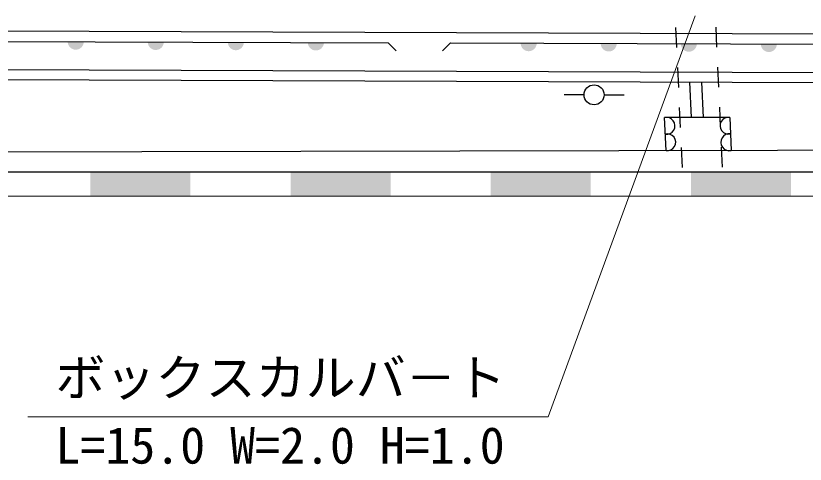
# Model space of a CAD drawing. Units: millimetres, scale not verified. Extents: x 40000 to 680000, y 20000 to 380000.
# Drawn here: x 231100 to 270541, y 269999 to 292430 of the extents above; entities that cross this region are included whole.
import ezdxf
from ezdxf.enums import TextEntityAlignment as Align

# ---------------------------------------------------------------- set-up
doc = ezdxf.new("R2010")
doc.units = ezdxf.units.MM
doc.header["$LTSCALE"] = 1000
doc.layers.add('S-BGD', color=7, linetype='Continuous', lineweight=25)
doc.layers.add('S-STR-HTXT', color=7, linetype='Continuous', lineweight=13)
doc.styles.add('ＭＳ ゴシック', font='')
doc.styles.get('ＭＳ ゴシック').set_extended_font_data('MS Gothic')

msp = doc.modelspace()

# ---------------------------------------------------------------- hatches: boundary and pattern name
at = {"layer": 'S-BGD'}
for points in [[(233694, 291136), (233694, 291122), (233694, 291115), (233695, 291108), (233695, 291101), (233696, 291094), (233697, 291087), (233698, 291080), (233699, 291073), (233700, 291067), (233701, 291060), (233702, 291053), (233704, 291046), (233706, 291039), (233707, 291032), (233709, 291026), (233711, 291019), (233713, 291012), (233715, 291006), (233718, 290999), (233720, 290993), (233723, 290986), (233725, 290980), (233728, 290973), (233731, 290967), (233734, 290961), (233737, 290954), (233740, 290948), (233743, 290942), (233747, 290936), (233750, 290930), (233754, 290924), (233758, 290918), (233762, 290912), (233766, 290906), (233770, 290901), (233774, 290895), (233778, 290889), (233782, 290884), (233787, 290879), (233791, 290873), (233796, 290868), (233801, 290863), (233805, 290858), (233810, 290853), (233815, 290848), (233820, 290843), (233825, 290838), (233831, 290834), (233836, 290829), (233841, 290825), (233847, 290820), (233852, 290816), (233858, 290812), (233863, 290808), (233869, 290804), (233875, 290800), (233881, 290796), (233887, 290793), (233893, 290789), (233899, 290786), (233905, 290782), (233911, 290779), (233917, 290776), (233924, 290773), (233930, 290770), (233936, 290767), (233943, 290764), (233949, 290762), (233956, 290759), (233962, 290757), (233969, 290755), (233976, 290753), (233982, 290751), (233989, 290749), (233996, 290747), (234003, 290745), (234009, 290744), (234016, 290742), (234023, 290741), (234030, 290740), (234037, 290739), (234044, 290738), (234051, 290737), (234058, 290736), (234065, 290736), (234072, 290735), (234079, 290735), (234086, 290735), (234093, 290735), (234100, 290735), (234107, 290735), (234114, 290735), (234121, 290736), (234127, 290736), (234134, 290737), (234141, 290738), (234148, 290738), (234155, 290739), (234162, 290741), (234169, 290742), (234176, 290743), (234183, 290745), (234189, 290746), (234196, 290748), (234203, 290750), (234210, 290752), (234216, 290754), (234223, 290756), (234230, 290758), (234236, 290761), (234243, 290763), (234249, 290766), (234255, 290769), (234262, 290772), (234268, 290775), (234274, 290778), (234281, 290781), (234287, 290784), (234293, 290788), (234299, 290791), (234305, 290795), (234311, 290798), (234317, 290802), (234322, 290806), (234328, 290810), (234334, 290814), (234339, 290819), (234345, 290823), (234350, 290827), (234355, 290832), (234361, 290837), (234366, 290841), (234371, 290846), (234376, 290851), (234381, 290856), (234386, 290861), (234390, 290866), (234395, 290871), (234400, 290877), (234404, 290882), (234408, 290887), (234413, 290893), (234417, 290898), (234421, 290904), (234425, 290910), (234429, 290916), (234432, 290922), (234436, 290928), (234440, 290934), (234443, 290940), (234447, 290946), (234450, 290952), (234453, 290958), (234456, 290964), (234459, 290971), (234462, 290977), (234464, 290984), (234467, 290990), (234469, 290997), (234472, 291003), (234474, 291010), (234476, 291016), (234478, 291023), (234480, 291030), (234482, 291037), (234483, 291043), (234485, 291050), (234486, 291057), (234488, 291064), (234489, 291071), (234490, 291078), (234491, 291085), (234492, 291092), (234492, 291098), (234493, 291105), (234493, 291112), (234494, 291119), (234494, 291126), (234494, 291133)], [(237694, 291123), (237694, 291109), (237694, 291102), (237695, 291095), (237695, 291088), (237696, 291081), (237697, 291074), (237698, 291067), (237699, 291060), (237700, 291053), (237701, 291046), (237702, 291039), (237704, 291033), (237706, 291026), (237707, 291019), (237709, 291012), (237711, 291006), (237713, 290999), (237715, 290992), (237718, 290986), (237720, 290979), (237723, 290973), (237725, 290966), (237728, 290960), (237731, 290953), (237734, 290947), (237737, 290941), (237740, 290935), (237743, 290928), (237747, 290922), (237750, 290916), (237754, 290910), (237758, 290904), (237762, 290899), (237766, 290893), (237770, 290887), (237774, 290882), (237778, 290876), (237782, 290871), (237787, 290865), (237791, 290860), (237796, 290855), (237800, 290849), (237805, 290844), (237810, 290839), (237815, 290834), (237820, 290830), (237825, 290825), (237831, 290820), (237836, 290816), (237841, 290811), (237847, 290807), (237852, 290803), (237858, 290798), (237863, 290794), (237869, 290790), (237875, 290786), (237881, 290783), (237887, 290779), (237893, 290775), (237899, 290772), (237905, 290769), (237911, 290765), (237917, 290762), (237924, 290759), (237930, 290756), (237936, 290754), (237943, 290751), (237949, 290748), (237956, 290746), (237962, 290743), (237969, 290741), (237976, 290739), (237982, 290737), (237989, 290735), (237996, 290733), (238003, 290732), (238009, 290730), (238016, 290729), (238023, 290728), (238030, 290726), (238037, 290725), (238044, 290724), (238051, 290724), (238058, 290723), (238065, 290722), (238072, 290722), (238079, 290721), (238086, 290721), (238093, 290721), (238100, 290721), (238107, 290721), (238114, 290722), (238121, 290722), (238127, 290723), (238134, 290723), (238141, 290724), (238148, 290725), (238155, 290726), (238162, 290727), (238169, 290728), (238176, 290730), (238183, 290731), (238189, 290733), (238196, 290734), (238203, 290736), (238210, 290738), (238216, 290740), (238223, 290743), (238229, 290745), (238236, 290747), (238243, 290750), (238249, 290752), (238255, 290755), (238262, 290758), (238268, 290761), (238274, 290764), (238281, 290767), (238287, 290771), (238293, 290774), (238299, 290778), (238305, 290781), (238311, 290785), (238317, 290789), (238322, 290793), (238328, 290797), (238334, 290801), (238339, 290805), (238345, 290809), (238350, 290814), (238355, 290818), (238361, 290823), (238366, 290828), (238371, 290833), (238376, 290837), (238381, 290842), (238386, 290847), (238390, 290853), (238395, 290858), (238399, 290863), (238404, 290868), (238408, 290874), (238413, 290879), (238417, 290885), (238421, 290891), (238425, 290896), (238429, 290902), (238432, 290908), (238436, 290914), (238440, 290920), (238443, 290926), (238446, 290932), (238450, 290938), (238453, 290945), (238456, 290951), (238459, 290957), (238462, 290964), (238464, 290970), (238467, 290977), (238469, 290983), (238472, 290990), (238474, 290996), (238476, 291003), (238478, 291010), (238480, 291016), (238482, 291023), (238483, 291030), (238485, 291037), (238486, 291044), (238488, 291050), (238489, 291057), (238490, 291064), (238491, 291071), (238492, 291078), (238492, 291085), (238493, 291092), (238493, 291099), (238494, 291106), (238494, 291113), (238494, 291120)], [(241694, 291109), (241694, 291095), (241694, 291088), (241695, 291081), (241695, 291074), (241696, 291067), (241697, 291060), (241698, 291053), (241699, 291046), (241700, 291040), (241701, 291033), (241702, 291026), (241704, 291019), (241705, 291012), (241707, 291005), (241709, 290999), (241711, 290992), (241713, 290985), (241715, 290979), (241718, 290972), (241720, 290966), (241723, 290959), (241725, 290953), (241728, 290946), (241731, 290940), (241734, 290934), (241737, 290927), (241740, 290921), (241743, 290915), (241747, 290909), (241750, 290903), (241754, 290897), (241758, 290891), (241762, 290885), (241765, 290879), (241770, 290874), (241774, 290868), (241778, 290862), (241782, 290857), (241787, 290852), (241791, 290846), (241796, 290841), (241800, 290836), (241805, 290831), (241810, 290826), (241815, 290821), (241820, 290816), (241825, 290811), (241830, 290807), (241836, 290802), (241841, 290798), (241847, 290793), (241852, 290789), (241858, 290785), (241863, 290781), (241869, 290777), (241875, 290773), (241881, 290769), (241887, 290766), (241893, 290762), (241899, 290758), (241905, 290755), (241911, 290752), (241917, 290749), (241924, 290746), (241930, 290743), (241936, 290740), (241943, 290737), (241949, 290735), (241956, 290732), (241962, 290730), (241969, 290728), (241976, 290726), (241982, 290724), (241989, 290722), (241996, 290720), (242003, 290718), (242009, 290717), (242016, 290715), (242023, 290714), (242030, 290713), (242037, 290712), (242044, 290711), (242051, 290710), (242058, 290709), (242065, 290709), (242072, 290708), (242079, 290708), (242086, 290708), (242093, 290708), (242100, 290708), (242107, 290708), (242114, 290708), (242120, 290709), (242127, 290709), (242134, 290710), (242141, 290711), (242148, 290711), (242155, 290712), (242162, 290714), (242169, 290715), (242176, 290716), (242183, 290718), (242189, 290719), (242196, 290721), (242203, 290723), (242210, 290725), (242216, 290727), (242223, 290729), (242229, 290731), (242236, 290734), (242243, 290736), (242249, 290739), (242255, 290742), (242262, 290745), (242268, 290748), (242274, 290751), (242281, 290754), (242287, 290757), (242293, 290761), (242299, 290764), (242305, 290768), (242311, 290771), (242316, 290775), (242322, 290779), (242328, 290783), (242334, 290787), (242339, 290792), (242345, 290796), (242350, 290800), (242355, 290805), (242361, 290810), (242366, 290814), (242371, 290819), (242376, 290824), (242381, 290829), (242386, 290834), (242390, 290839), (242395, 290844), (242399, 290850), (242404, 290855), (242408, 290860), (242413, 290866), (242417, 290871), (242421, 290877), (242425, 290883), (242429, 290889), (242432, 290895), (242436, 290901), (242440, 290907), (242443, 290913), (242446, 290919), (242450, 290925), (242453, 290931), (242456, 290937), (242459, 290944), (242462, 290950), (242464, 290957), (242467, 290963), (242469, 290970), (242472, 290976), (242474, 290983), (242476, 290989), (242478, 290996), (242480, 291003), (242482, 291010), (242483, 291016), (242485, 291023), (242486, 291030), (242488, 291037), (242489, 291044), (242490, 291051), (242491, 291058), (242492, 291065), (242492, 291071), (242493, 291078), (242493, 291085), (242494, 291092), (242494, 291099), (242494, 291106)], [(245694, 291096), (245694, 291082), (245694, 291075), (245695, 291068), (245695, 291061), (245696, 291054), (245697, 291047), (245698, 291040), (245699, 291033), (245700, 291026), (245701, 291019), (245702, 291012), (245704, 291006), (245705, 290999), (245707, 290992), (245709, 290985), (245711, 290979), (245713, 290972), (245715, 290965), (245718, 290959), (245720, 290952), (245723, 290946), (245725, 290939), (245728, 290933), (245731, 290926), (245734, 290920), (245737, 290914), (245740, 290908), (245743, 290901), (245747, 290895), (245750, 290889), (245754, 290883), (245758, 290877), (245762, 290872), (245765, 290866), (245770, 290860), (245774, 290855), (245778, 290849), (245782, 290844), (245787, 290838), (245791, 290833), (245796, 290828), (245800, 290822), (245805, 290817), (245810, 290812), (245815, 290807), (245820, 290803), (245825, 290798), (245830, 290793), (245836, 290789), (245841, 290784), (245847, 290780), (245852, 290776), (245858, 290771), (245863, 290767), (245869, 290763), (245875, 290759), (245881, 290756), (245887, 290752), (245893, 290748), (245899, 290745), (245905, 290742), (245911, 290738), (245917, 290735), (245924, 290732), (245930, 290729), (245936, 290727), (245943, 290724), (245949, 290721), (245956, 290719), (245962, 290716), (245969, 290714), (245976, 290712), (245982, 290710), (245989, 290708), (245996, 290706), (246003, 290705), (246009, 290703), (246016, 290702), (246023, 290700), (246030, 290699), (246037, 290698), (246044, 290697), (246051, 290697), (246058, 290696), (246065, 290695), (246072, 290695), (246079, 290694), (246086, 290694), (246093, 290694), (246100, 290694), (246107, 290694), (246113, 290695), (246120, 290695), (246127, 290696), (246134, 290696), (246141, 290697), (246148, 290698), (246155, 290699), (246162, 290700), (246169, 290701), (246176, 290703), (246183, 290704), (246189, 290706), (246196, 290707), (246203, 290709), (246210, 290711), (246216, 290713), (246223, 290716), (246229, 290718), (246236, 290720), (246242, 290723), (246249, 290725), (246255, 290728), (246262, 290731), (246268, 290734), (246274, 290737), (246280, 290740), (246287, 290744), (246293, 290747), (246299, 290751), (246305, 290754), (246311, 290758), (246316, 290762), (246322, 290766), (246328, 290770), (246334, 290774), (246339, 290778), (246345, 290782), (246350, 290787), (246355, 290791), (246361, 290796), (246366, 290801), (246371, 290806), (246376, 290810), (246381, 290815), (246386, 290820), (246390, 290826), (246395, 290831), (246399, 290836), (246404, 290841), (246408, 290847), (246413, 290852), (246417, 290858), (246421, 290864), (246425, 290869), (246429, 290875), (246432, 290881), (246436, 290887), (246440, 290893), (246443, 290899), (246446, 290905), (246450, 290911), (246453, 290918), (246456, 290924), (246459, 290930), (246462, 290937), (246464, 290943), (246467, 290950), (246469, 290956), (246472, 290963), (246474, 290969), (246476, 290976), (246478, 290983), (246480, 290989), (246482, 290996), (246483, 291003), (246485, 291010), (246486, 291017), (246488, 291023), (246489, 291030), (246490, 291037), (246491, 291044), (246492, 291051), (246492, 291058), (246493, 291065), (246493, 291072), (246494, 291079), (246494, 291086), (246494, 291093)], [(256325, 291060), (256325, 291046), (256325, 291039), (256326, 291032), (256326, 291025), (256327, 291018), (256328, 291011), (256328, 291004), (256329, 290997), (256331, 290990), (256332, 290983), (256333, 290976), (256335, 290970), (256336, 290963), (256338, 290956), (256340, 290949), (256342, 290943), (256344, 290936), (256346, 290929), (256348, 290923), (256351, 290916), (256353, 290910), (256356, 290903), (256359, 290897), (256362, 290890), (256365, 290884), (256368, 290878), (256371, 290872), (256374, 290866), (256378, 290859), (256381, 290853), (256385, 290847), (256389, 290842), (256392, 290836), (256396, 290830), (256400, 290824), (256404, 290819), (256409, 290813), (256413, 290808), (256417, 290802), (256422, 290797), (256427, 290792), (256431, 290786), (256436, 290781), (256441, 290776), (256446, 290771), (256451, 290767), (256456, 290762), (256461, 290757), (256467, 290753), (256472, 290748), (256477, 290744), (256483, 290740), (256489, 290735), (256494, 290731), (256500, 290727), (256506, 290724), (256512, 290720), (256518, 290716), (256524, 290713), (256530, 290709), (256536, 290706), (256542, 290703), (256548, 290699), (256554, 290696), (256561, 290693), (256567, 290691), (256574, 290688), (256580, 290685), (256587, 290683), (256593, 290681), (256600, 290678), (256606, 290676), (256613, 290674), (256620, 290672), (256627, 290671), (256633, 290669), (256640, 290667), (256647, 290666), (256654, 290665), (256661, 290663), (256668, 290662), (256675, 290661), (256682, 290661), (256689, 290660), (256695, 290659), (256702, 290659), (256709, 290659), (256716, 290658), (256723, 290658), (256730, 290658), (256737, 290658), (256744, 290659), (256751, 290659), (256758, 290660), (256765, 290660), (256772, 290661), (256779, 290662), (256786, 290663), (256793, 290664), (256800, 290665), (256807, 290667), (256813, 290668), (256820, 290670), (256827, 290672), (256834, 290673), (256840, 290675), (256847, 290677), (256854, 290680), (256860, 290682), (256867, 290684), (256873, 290687), (256880, 290690), (256886, 290692), (256893, 290695), (256899, 290698), (256905, 290701), (256911, 290704), (256917, 290708), (256924, 290711), (256930, 290715), (256936, 290718), (256941, 290722), (256947, 290726), (256953, 290730), (256959, 290734), (256964, 290738), (256970, 290742), (256975, 290747), (256981, 290751), (256986, 290756), (256991, 290760), (256997, 290765), (257002, 290770), (257007, 290774), (257012, 290779), (257016, 290785), (257021, 290790), (257026, 290795), (257030, 290800), (257035, 290806), (257039, 290811), (257043, 290816), (257048, 290822), (257052, 290828), (257056, 290833), (257059, 290839), (257063, 290845), (257067, 290851), (257070, 290857), (257074, 290863), (257077, 290869), (257081, 290875), (257084, 290882), (257087, 290888), (257090, 290894), (257092, 290901), (257095, 290907), (257098, 290914), (257100, 290920), (257102, 290927), (257105, 290933), (257107, 290940), (257109, 290947), (257111, 290953), (257113, 290960), (257114, 290967), (257116, 290974), (257117, 290981), (257118, 290988), (257120, 290994), (257121, 291001), (257122, 291008), (257122, 291015), (257123, 291022), (257124, 291029), (257124, 291036), (257124, 291043), (257125, 291050), (257125, 291057)], [(260325, 291046), (260325, 291032), (260325, 291025), (260326, 291018), (260326, 291011), (260327, 291004), (260328, 290997), (260328, 290990), (260329, 290984), (260331, 290977), (260332, 290970), (260333, 290963), (260335, 290956), (260336, 290949), (260338, 290943), (260340, 290936), (260342, 290929), (260344, 290922), (260346, 290916), (260348, 290909), (260351, 290903), (260353, 290896), (260356, 290890), (260359, 290883), (260362, 290877), (260365, 290871), (260368, 290864), (260371, 290858), (260374, 290852), (260378, 290846), (260381, 290840), (260385, 290834), (260389, 290828), (260392, 290822), (260396, 290816), (260400, 290811), (260404, 290805), (260409, 290800), (260413, 290794), (260417, 290789), (260422, 290783), (260427, 290778), (260431, 290773), (260436, 290768), (260441, 290763), (260446, 290758), (260451, 290753), (260456, 290748), (260461, 290744), (260467, 290739), (260472, 290735), (260477, 290730), (260483, 290726), (260489, 290722), (260494, 290718), (260500, 290714), (260506, 290710), (260512, 290706), (260518, 290703), (260524, 290699), (260530, 290696), (260536, 290692), (260542, 290689), (260548, 290686), (260554, 290683), (260561, 290680), (260567, 290677), (260574, 290674), (260580, 290672), (260587, 290669), (260593, 290667), (260600, 290665), (260606, 290663), (260613, 290661), (260620, 290659), (260627, 290657), (260633, 290655), (260640, 290654), (260647, 290652), (260654, 290651), (260661, 290650), (260668, 290649), (260675, 290648), (260682, 290647), (260688, 290646), (260695, 290646), (260702, 290645), (260709, 290645), (260716, 290645), (260723, 290645), (260730, 290645), (260737, 290645), (260744, 290645), (260751, 290646), (260758, 290646), (260765, 290647), (260772, 290648), (260779, 290648), (260786, 290650), (260793, 290651), (260800, 290652), (260807, 290653), (260813, 290655), (260820, 290656), (260827, 290658), (260834, 290660), (260840, 290662), (260847, 290664), (260854, 290666), (260860, 290668), (260867, 290671), (260873, 290673), (260880, 290676), (260886, 290679), (260893, 290682), (260899, 290685), (260905, 290688), (260911, 290691), (260917, 290694), (260924, 290698), (260930, 290701), (260936, 290705), (260941, 290709), (260947, 290712), (260953, 290716), (260959, 290720), (260964, 290725), (260970, 290729), (260975, 290733), (260981, 290738), (260986, 290742), (260991, 290747), (260997, 290751), (261002, 290756), (261007, 290761), (261012, 290766), (261016, 290771), (261021, 290776), (261026, 290781), (261030, 290787), (261035, 290792), (261039, 290797), (261043, 290803), (261048, 290809), (261052, 290814), (261056, 290820), (261059, 290826), (261063, 290832), (261067, 290838), (261070, 290844), (261074, 290850), (261077, 290856), (261080, 290862), (261084, 290868), (261087, 290875), (261090, 290881), (261092, 290887), (261095, 290894), (261098, 290900), (261100, 290907), (261102, 290913), (261105, 290920), (261107, 290927), (261109, 290933), (261111, 290940), (261112, 290947), (261114, 290953), (261116, 290960), (261117, 290967), (261118, 290974), (261120, 290981), (261121, 290988), (261122, 290995), (261122, 291002), (261123, 291009), (261124, 291016), (261124, 291023), (261124, 291029), (261125, 291036), (261125, 291043)], [(264325, 291033), (264325, 291019), (264325, 291012), (264326, 291005), (264326, 290998), (264327, 290991), (264328, 290984), (264328, 290977), (264329, 290970), (264331, 290963), (264332, 290956), (264333, 290949), (264335, 290943), (264336, 290936), (264338, 290929), (264340, 290922), (264342, 290916), (264344, 290909), (264346, 290902), (264348, 290896), (264351, 290889), (264353, 290883), (264356, 290876), (264359, 290870), (264362, 290863), (264365, 290857), (264368, 290851), (264371, 290845), (264374, 290839), (264378, 290832), (264381, 290826), (264385, 290820), (264388, 290815), (264392, 290809), (264396, 290803), (264400, 290797), (264404, 290792), (264409, 290786), (264413, 290781), (264417, 290775), (264422, 290770), (264427, 290765), (264431, 290759), (264436, 290754), (264441, 290749), (264446, 290744), (264451, 290740), (264456, 290735), (264461, 290730), (264467, 290726), (264472, 290721), (264477, 290717), (264483, 290713), (264488, 290708), (264494, 290704), (264500, 290700), (264506, 290697), (264512, 290693), (264518, 290689), (264524, 290686), (264530, 290682), (264536, 290679), (264542, 290675), (264548, 290672), (264554, 290669), (264561, 290666), (264567, 290664), (264574, 290661), (264580, 290658), (264587, 290656), (264593, 290654), (264600, 290651), (264606, 290649), (264613, 290647), (264620, 290645), (264627, 290643), (264633, 290642), (264640, 290640), (264647, 290639), (264654, 290638), (264661, 290636), (264668, 290635), (264675, 290634), (264682, 290634), (264688, 290633), (264695, 290632), (264702, 290632), (264709, 290632), (264716, 290631), (264723, 290631), (264730, 290631), (264737, 290631), (264744, 290632), (264751, 290632), (264758, 290633), (264765, 290633), (264772, 290634), (264779, 290635), (264786, 290636), (264793, 290637), (264800, 290638), (264807, 290640), (264813, 290641), (264820, 290643), (264827, 290645), (264834, 290646), (264840, 290648), (264847, 290650), (264854, 290653), (264860, 290655), (264867, 290657), (264873, 290660), (264880, 290663), (264886, 290665), (264893, 290668), (264899, 290671), (264905, 290674), (264911, 290677), (264917, 290681), (264924, 290684), (264930, 290688), (264936, 290691), (264941, 290695), (264947, 290699), (264953, 290703), (264959, 290707), (264964, 290711), (264970, 290715), (264975, 290720), (264981, 290724), (264986, 290729), (264991, 290733), (264996, 290738), (265002, 290743), (265007, 290747), (265011, 290752), (265016, 290757), (265021, 290763), (265026, 290768), (265030, 290773), (265035, 290779), (265039, 290784), (265043, 290789), (265047, 290795), (265052, 290801), (265056, 290806), (265059, 290812), (265063, 290818), (265067, 290824), (265070, 290830), (265074, 290836), (265077, 290842), (265080, 290848), (265084, 290855), (265087, 290861), (265090, 290867), (265092, 290874), (265095, 290880), (265098, 290887), (265100, 290893), (265102, 290900), (265105, 290906), (265107, 290913), (265109, 290920), (265111, 290926), (265112, 290933), (265114, 290940), (265116, 290947), (265117, 290954), (265118, 290960), (265120, 290967), (265121, 290974), (265122, 290981), (265122, 290988), (265123, 290995), (265124, 291002), (265124, 291009), (265124, 291016), (265125, 291023), (265125, 291030)], [(268325, 291019), (268325, 291005), (268325, 290998), (268326, 290991), (268326, 290984), (268327, 290977), (268327, 290970), (268328, 290963), (268329, 290957), (268331, 290950), (268332, 290943), (268333, 290936), (268335, 290929), (268336, 290922), (268338, 290916), (268340, 290909), (268342, 290902), (268344, 290895), (268346, 290889), (268348, 290882), (268351, 290876), (268353, 290869), (268356, 290863), (268359, 290856), (268362, 290850), (268365, 290844), (268368, 290837), (268371, 290831), (268374, 290825), (268378, 290819), (268381, 290813), (268385, 290807), (268388, 290801), (268392, 290795), (268396, 290789), (268400, 290784), (268404, 290778), (268409, 290773), (268413, 290767), (268417, 290762), (268422, 290756), (268427, 290751), (268431, 290746), (268436, 290741), (268441, 290736), (268446, 290731), (268451, 290726), (268456, 290721), (268461, 290717), (268467, 290712), (268472, 290708), (268477, 290703), (268483, 290699), (268488, 290695), (268494, 290691), (268500, 290687), (268506, 290683), (268512, 290679), (268517, 290676), (268523, 290672), (268530, 290669), (268536, 290665), (268542, 290662), (268548, 290659), (268554, 290656), (268561, 290653), (268567, 290650), (268574, 290647), (268580, 290645), (268587, 290642), (268593, 290640), (268600, 290638), (268606, 290636), (268613, 290634), (268620, 290632), (268627, 290630), (268633, 290628), (268640, 290627), (268647, 290625), (268654, 290624), (268661, 290623), (268668, 290622), (268675, 290621), (268682, 290620), (268688, 290619), (268695, 290619), (268702, 290618), (268709, 290618), (268716, 290618), (268723, 290618), (268730, 290618), (268737, 290618), (268744, 290618), (268751, 290619), (268758, 290619), (268765, 290620), (268772, 290621), (268779, 290621), (268786, 290622), (268793, 290624), (268800, 290625), (268807, 290626), (268813, 290628), (268820, 290629), (268827, 290631), (268834, 290633), (268840, 290635), (268847, 290637), (268854, 290639), (268860, 290641), (268867, 290644), (268873, 290646), (268880, 290649), (268886, 290652), (268892, 290655), (268899, 290658), (268905, 290661), (268911, 290664), (268917, 290667), (268923, 290671), (268930, 290674), (268935, 290678), (268941, 290682), (268947, 290685), (268953, 290689), (268959, 290693), (268964, 290698), (268970, 290702), (268975, 290706), (268981, 290710), (268986, 290715), (268991, 290720), (268996, 290724), (269002, 290729), (269007, 290734), (269011, 290739), (269016, 290744), (269021, 290749), (269026, 290754), (269030, 290760), (269035, 290765), (269039, 290770), (269043, 290776), (269047, 290782), (269052, 290787), (269056, 290793), (269059, 290799), (269063, 290805), (269067, 290811), (269070, 290817), (269074, 290823), (269077, 290829), (269080, 290835), (269084, 290841), (269087, 290848), (269090, 290854), (269092, 290860), (269095, 290867), (269098, 290873), (269100, 290880), (269102, 290886), (269105, 290893), (269107, 290900), (269109, 290906), (269111, 290913), (269112, 290920), (269114, 290926), (269116, 290933), (269117, 290940), (269118, 290947), (269120, 290954), (269121, 290961), (269122, 290968), (269122, 290975), (269123, 290982), (269124, 290989), (269124, 290995), (269124, 291002), (269125, 291009), (269125, 291016)], [(239827, 283410), (234827, 283409), (234827, 284609), (239827, 284610)], [(249827, 283412), (244827, 283411), (244827, 284611), (249827, 284612)], [(259827, 283413), (254827, 283412), (254827, 284612), (259827, 284613)], [(269827, 283415), (264827, 283414), (264827, 284614), (269827, 284615)]]:
    msp.add_hatch(color=256, dxfattribs=at).paths.add_polyline_path(points)

# ---------------------------------------------------------------- linework, layer by layer
for p, q in [((178490, 291846), (568345, 290530)), ((264068, 291839), (264114, 290840)), ((266069, 291856), (266115, 290857)), ((178489, 291322), (249700, 291082)), ((249700, 291082), (250098, 290681)), ((252423, 290673), (252824, 291071)), ((252824, 291071), (324625, 290829)), ((563482, 288596), (185567, 289872)), ((264160, 289841), (264206, 288842)), ((266161, 289859), (266207, 288860)), ((568337, 288080), (178482, 289396)), ((264760, 289105), (264841, 287341)), ((265361, 289102), (265442, 287342)), ((259492, 288478), (258492, 288481)), ((260492, 288474), (261492, 288471)), ((264251, 287843), (264297, 286844)), ((266253, 287861), (266299, 286862)), ((266769, 287345), (263514, 287338)), ((263590, 285687), (263514, 287338)), ((266769, 287345), (266844, 285694)), ((264343, 285845), (264389, 284846)), ((266344, 285863), (266390, 284864)), ((385052, 284635), (67461, 284580))]:
    msp.add_line(p, q, dxfattribs=at)
for points in [[(394476, 286673), (292984, 285749), (181782, 285514)], [(67461, 283380), (385045, 283435), (568314, 281206)]]:
    msp.add_lwpolyline(points, dxfattribs=at)
msp.add_circle((259992, 288476), 500, dxfattribs=at)
for centre, start, end in [((263612, 286929), 261.7821, 103.4763), ((266708, 286929), 81.7821, 283.4763), ((263650, 286103), 261.7821, 103.4763), ((266746, 286103), 81.7821, 283.4763)]:
    msp.add_arc(centre, 421, start, end, dxfattribs=at)
at = {"layer": 'S-STR-HTXT'}
for p, q in [((257705, 272362), (265042, 292430)), ((231705, 272362), (257705, 272362))]:
    msp.add_line(p, q, dxfattribs=at)

# ---------------------------------------------------------------- texts
at = {"layer": 'S-STR-HTXT', "style": 'ＭＳ ゴシック'}
msp.add_text('ボックスカルバ－ト', height=1833, dxfattribs=at).set_placement((233080, 272862), align=Align.BOTTOM_LEFT)
msp.add_text('L=15.0 W=2.0 H=1.0', height=1833, dxfattribs=at).set_placement((233080, 271862), align=Align.TOP_LEFT)

doc.saveas('drawing.dxf')
